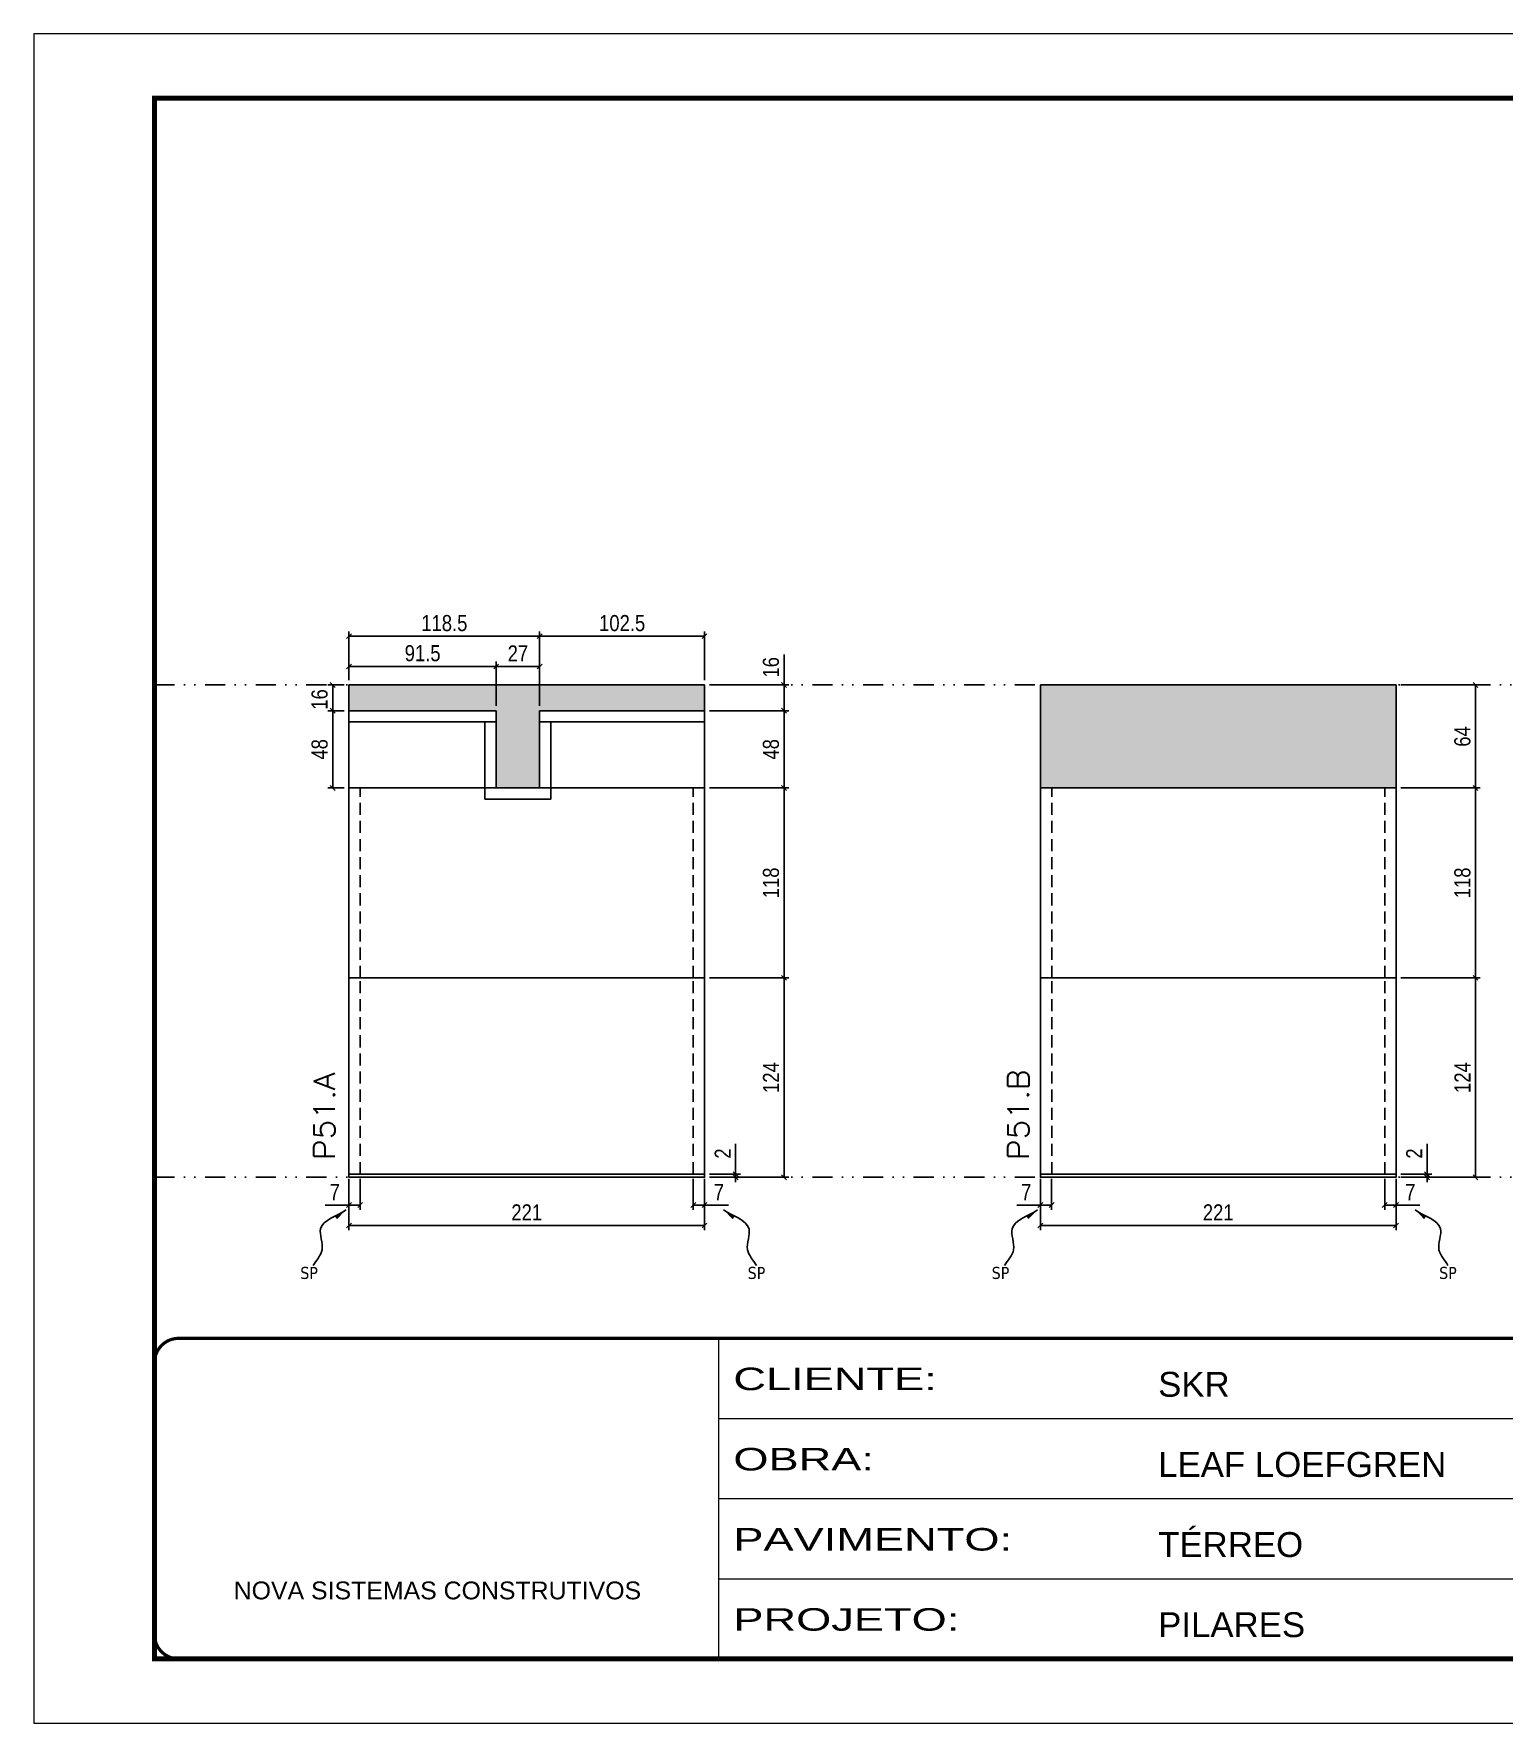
# Model space of a CAD drawing. Extents: x 14400 to 27878, y -21631 to 6985.
# Drawn here: x 17570 to 18484, y -12442 to -11392 of the extents above; entities that cross this region are included whole.
import ezdxf

# ---------------------------------------------------------------- set-up
doc = ezdxf.new("R2010")
doc.units = 0
for name, pattern in [('CONTINUO', [0]), ('DASHED', [0.75, 0.5, -0.25]), ('DIVIDE2', [0.625, 0.25, -0.125, 0, -0.125, 0, -0.125]), ('HIDDEN', [0.375, 0.25, -0.125])]:
    doc.linetypes.add(name, pattern=pattern)
for name, color, linetype in [('COTA', 241, 'Continuous'), ('Nível', 160, 'Continuous'), ('Painéis', 200, 'Continuous'), ('SARR_2.2x7', 40, 'Continuous'), ('Sarrafo de Pressão', 42, 'HIDDEN'), ('texto', 7, 'Continuous')]:
    doc.layers.add(name, color=color, linetype=linetype)
for name, color, linetype, lineweight in [('Folhas', 255, 'Continuous', 9), ('SARRAFO DE PRESSAO', 251, 'DASHED', 9), ('Texto Seção', 7, 'Continuous', 15)]:
    doc.layers.add(name, color=color, linetype=linetype, lineweight=lineweight)
doc.styles.add('ARIAL', font='arial.ttf')
doc.styles.add('COTA TECNICA', font='techl___.ttf', dxfattribs={"height": 10})
doc.styles.add('COTA TECNICA-50', font='techl___.ttf', dxfattribs={"height": 10})
doc.styles.add('REGUA-120', font='ROMANS.shx', dxfattribs={"height": 15})
doc.styles.get("Standard").update_dxf_attribs({"font": 'arial.ttf'})
doc.styles.add('Tecnologia', font='')
doc.styles.get('Tecnologia').set_extended_font_data('Forgotten Futurist')
doc.dimstyles.new('COTA PAINEL-50', dxfattribs={"dimtxt": 10, "dimasz": 3, "dimexe": 3, "dimexo": 3, "dimgap": 3, "dimtad": 1, "dimdec": 1, "dimzin": 12, "dimdsep": 46, "dimtxsty": 'COTA TECNICA-50', "dimblk1": 'OBLIQUE', "dimblk2": 'OBLIQUE', "dimsah": 1, "dimcen": 0.9, "dimclrd": 4, "dimclre": 4, "dimclrt": 240, "dimadec": 1, "dimazin": 3, "dimtfac": 1, "dimtdec": 1, "dimtmove": 0, "dimatfit": 3, "dimfxl": 1, "dimtolj": 1, "dimtzin": 12, "dimarcsym": 0})
doc.dimstyles.new('PAINEL', dxfattribs={"dimtxt": 10, "dimasz": 3, "dimexe": 3, "dimexo": 3, "dimgap": 3, "dimtad": 1, "dimdec": 1, "dimzin": 12, "dimdsep": 46, "dimtxsty": 'COTA TECNICA', "dimblk1": 'OBLIQUE', "dimblk2": 'OBLIQUE', "dimsah": 1, "dimcen": 0.9, "dimclrd": 4, "dimclre": 4, "dimclrt": 240, "dimadec": 1, "dimazin": 3, "dimtfac": 1, "dimtdec": 1, "dimtmove": 0, "dimatfit": 3, "dimfxl": 1, "dimtolj": 1, "dimtzin": 12, "dimarcsym": 0})
doc.dimstyles.get("Standard").update_dxf_attribs({"dimtxt": 0.18, "dimasz": 0.18, "dimexe": 0.18, "dimexo": 0.0625, "dimgap": 0.09, "dimtad": 0, "dimtih": 1, "dimtoh": 1, "dimdec": 4, "dimzin": 0, "dimdsep": 46, "dimtxsty": 'Standard', "dimcen": 0.09, "dimadec": 0, "dimazin": 0, "dimtfac": 1, "dimtdec": 4, "dimtofl": 0, "dimtmove": 0, "dimatfit": 3, "dimfxl": 1, "dimtolj": 1, "dimtzin": 0, "dimarcsym": 0})

# ---------------------------------------------------------------- blocks, each defined once
blk = doc.blocks.new('9999999999')
at = {"color": 30, "linetype": 'CONTINUO'}
for p, q in [((98564.6, 34230.2), (98564.6, 34429.4)), ((98564.6, 34379.6), (99584, 34379.6)), ((98564.6, 34329.8), (99488, 34329.8)), ((98564.6, 34280), (99488, 34280))]:
    blk.add_line(p, q, dxfattribs=at)
at = {"color": 30, "linetype": 'CONTINUO', "const_width": 2}
blk.add_lwpolyline([(99584, 34230.2), (99584, 34414.4, 0.414214), (99569, 34429.4), (98229, 34429.4, 0.414214), (98214, 34414.4), (98214, 34245.2, 0.414214), (98229, 34230.2), (99584, 34230.2)], format="xyb", dxfattribs=at)
at = {"layer": 'Folhas'}
blk.add_lwpolyline([(98139, 34190.2), (99624, 34190.2), (99624, 35240.2), (98139, 35240.2)], close=True, dxfattribs=at)
at = {"layer": 'Folhas', "color": 30, "const_width": 3}
blk.add_lwpolyline([(98214, 34230.2), (99584, 34230.2), (99584, 35200.2), (98214, 35200.2)], close=True, dxfattribs=at)
at = {"color": 7, "linetype": 'Continuous', "ltscale": 5, "style": 'ARIAL'}
for s, height, p in [('SKR', 15.48, (98837.7, 34393.1)), ('LEAF LOEFGREN', 15.483, (98837.7, 34343.3)), ('TÉRREO', 15.48, (98837.7, 34293.5)), ('NOVA SISTEMAS CONSTRUTIVOS', 11.059, (98263.2, 34267.2)), ('PILARES', 15.48, (98837.7, 34243.7))]:
    blk.add_text(s, height=height, dxfattribs=at).set_placement(p)
at = {"layer": 'Folhas', "color": 7, "style": 'Tecnologia', "width": 1.5}
for s, p in [('CLIENTE:', (98573.7, 34397.2)), ('OBRA:', (98573.7, 34347.3)), ('PAVIMENTO:', (98573.7, 34297.5)), ('PROJETO:', (98573.7, 34247.7))]:
    blk.add_text(s, height=14, dxfattribs=at).set_placement(p)
blk = doc.blocks.new('_Oblique')
at = {"color": 0, "linetype": 'ByBlock', "lineweight": -2}
blk.add_line((-0.5, -0.5), (0.5, 0.5), dxfattribs=at)
blk = doc.blocks.new('*D2549')
at = {"layer": 'COTA', "color": 4, "lineweight": -2, "transparency": 16777216}
for p, q in [((17765.8, -12104.2), (17765.8, -12136.1)), ((17986.8, -12104.2), (17986.8, -12136.1)), ((17986.8, -12133.1), (17765.8, -12133.1))]:
    blk.add_line(p, q, dxfattribs=at)
at = {"layer": 'Defpoints', "color": 0, "transparency": 16777216}
for p in [(17765.8, -12101.2), (17986.8, -12101.2), (17765.8, -12133.1)]:
    blk.add_point(p, dxfattribs=at)
at = {"layer": 'COTA', "color": 4, "lineweight": -2, "transparency": 16777216, "xscale": 3, "yscale": 3, "zscale": 3, "rotation": 180}
blk.add_blockref('_Oblique', (17765.8, -12133.1), dxfattribs=at)
at = {"layer": 'COTA', "color": 4, "lineweight": -2, "transparency": 16777216, "xscale": 3, "yscale": 3, "zscale": 3}
blk.add_blockref('_Oblique', (17986.8, -12133.1), dxfattribs=at)
at = {"layer": 'COTA', "color": 240, "transparency": 16777216, "insert": (17876.3, -12125), "char_height": 10, "attachment_point": 5, "style": 'COTA TECNICA'}
blk.add_mtext('\\A1;221', dxfattribs=at)
blk = doc.blocks.new('*D2550')
at = {"layer": 'COTA', "color": 4, "lineweight": -2, "transparency": 16777216}
for p, q in [((17979.8, -12104.2), (17979.8, -12123.4)), ((17986.8, -12106.2), (17986.8, -12123.4)), ((17979.8, -12120.4), (17986.8, -12120.4)), ((17986.8, -12120.4), (18001.6, -12120.4))]:
    blk.add_line(p, q, dxfattribs=at)
at = {"layer": 'Defpoints', "color": 0, "transparency": 16777216}
for p in [(17979.8, -12101.2), (17986.8, -12103.2), (17986.8, -12120.4)]:
    blk.add_point(p, dxfattribs=at)
at = {"layer": 'COTA', "color": 4, "lineweight": -2, "transparency": 16777216, "xscale": 3, "yscale": 3, "zscale": 3, "rotation": 180}
blk.add_blockref('_Oblique', (17979.8, -12120.4), dxfattribs=at)
at = {"layer": 'COTA', "color": 4, "lineweight": -2, "transparency": 16777216, "xscale": 3, "yscale": 3, "zscale": 3}
blk.add_blockref('_Oblique', (17986.8, -12120.4), dxfattribs=at)
at = {"layer": 'COTA', "color": 240, "transparency": 16777216, "insert": (17995.7, -12112.4), "char_height": 10, "attachment_point": 5, "style": 'COTA TECNICA-50'}
blk.add_mtext('\\A1;7', dxfattribs=at)
blk = doc.blocks.new('*D2551')
at = {"layer": 'COTA', "color": 4, "lineweight": -2, "transparency": 16777216}
for p, q in [((17765.8, -12106.2), (17765.8, -12123.4)), ((17772.8, -12104.2), (17772.8, -12123.4)), ((17765.8, -12120.4), (17751.1, -12120.4)), ((17772.8, -12120.4), (17765.8, -12120.4))]:
    blk.add_line(p, q, dxfattribs=at)
at = {"layer": 'Defpoints', "color": 0, "transparency": 16777216}
for p in [(17765.8, -12103.2), (17772.8, -12101.2), (17765.8, -12120.4)]:
    blk.add_point(p, dxfattribs=at)
at = {"layer": 'COTA', "color": 4, "lineweight": -2, "transparency": 16777216, "xscale": 3, "yscale": 3, "zscale": 3, "rotation": 180}
blk.add_blockref('_Oblique', (17765.8, -12120.4), dxfattribs=at)
at = {"layer": 'COTA', "color": 4, "lineweight": -2, "transparency": 16777216, "xscale": 3, "yscale": 3, "zscale": 3}
blk.add_blockref('_Oblique', (17772.8, -12120.4), dxfattribs=at)
at = {"layer": 'COTA', "color": 240, "transparency": 16777216, "insert": (17757, -12112.4), "char_height": 10, "attachment_point": 5, "style": 'COTA TECNICA-50'}
blk.add_mtext('\\A1;7', dxfattribs=at)
blk = doc.blocks.new('*D2552')
at = {"layer": 'COTA', "color": 4, "lineweight": -2, "transparency": 16777216}
for p, q in [((18006.1, -12101.2), (18006.1, -12082.4)), ((17989.8, -12101.2), (18009.1, -12101.2)), ((17989.8, -12103.2), (18009.1, -12103.2)), ((18006.1, -12103.2), (18006.1, -12101.2)), ((18006.1, -12103.2), (18006.1, -12106.2))]:
    blk.add_line(p, q, dxfattribs=at)
at = {"layer": 'Defpoints', "color": 0, "transparency": 16777216}
for p in [(17986.8, -12101.2), (17986.8, -12103.2), (18006.1, -12103.2)]:
    blk.add_point(p, dxfattribs=at)
at = {"layer": 'COTA', "color": 4, "lineweight": -2, "transparency": 16777216, "xscale": 3, "yscale": 3, "zscale": 3}
for p, rotation in [((18006.1, -12101.2), 270), ((18006.1, -12103.2), 90)]:
    blk.add_blockref('_Oblique', p, dxfattribs=dict(at, rotation=rotation))
at = {"layer": 'COTA', "color": 240, "transparency": 16777216, "insert": (17998.1, -12088.4), "char_height": 10, "attachment_point": 5, "rotation": 90, "style": 'COTA TECNICA-50'}
blk.add_mtext('\\A1;2', dxfattribs=at)
blk = doc.blocks.new('*D2553')
at = {"layer": 'COTA', "color": 4, "linetype": 'ByBlock', "lineweight": -2, "transparency": 16777216}
for p, q in [((17989.8, -11979.2), (18039.2, -11979.2)), ((18036.2, -12103.2), (18036.2, -11979.2)), ((17989.8, -12103.2), (18039.2, -12103.2))]:
    blk.add_line(p, q, dxfattribs=at)
at = {"layer": 'Defpoints', "color": 0, "linetype": 'ByBlock', "transparency": 16777216}
for p in [(17986.8, -11979.2), (18036.2, -11979.2), (17986.8, -12103.2)]:
    blk.add_point(p, dxfattribs=at)
at = {"layer": 'COTA', "color": 4, "linetype": 'ByBlock', "lineweight": -2, "transparency": 16777216, "xscale": 3, "yscale": 3, "zscale": 3}
for p, rotation in [((18036.2, -11979.2), 90), ((18036.2, -12103.2), 270)]:
    blk.add_blockref('_Oblique', p, dxfattribs=dict(at, rotation=rotation))
at = {"layer": 'COTA', "color": 240, "linetype": 'ByBlock', "transparency": 16777216, "insert": (18028.1, -12041.2), "char_height": 10, "attachment_point": 5, "rotation": 90, "style": 'COTA TECNICA'}
blk.add_mtext('\\A1;124', dxfattribs=at)
blk = doc.blocks.new('*D2554')
at = {"layer": 'COTA', "color": 4, "linetype": 'ByBlock', "lineweight": -2, "transparency": 16777216}
for p, q in [((17989.8, -11979.2), (18039.2, -11979.2)), ((18036.2, -12103.2), (18036.2, -11979.2)), ((17989.8, -12103.2), (18039.2, -12103.2))]:
    blk.add_line(p, q, dxfattribs=at)
at = {"layer": 'Defpoints', "color": 0, "linetype": 'ByBlock', "transparency": 16777216}
for p in [(17986.8, -11979.2), (18036.2, -11979.2), (17986.8, -12103.2)]:
    blk.add_point(p, dxfattribs=at)
at = {"layer": 'COTA', "color": 4, "linetype": 'ByBlock', "lineweight": -2, "transparency": 16777216, "xscale": 3, "yscale": 3, "zscale": 3}
for p, rotation in [((18036.2, -11979.2), 90), ((18036.2, -12103.2), 270)]:
    blk.add_blockref('_Oblique', p, dxfattribs=dict(at, rotation=rotation))
at = {"layer": 'COTA', "color": 240, "linetype": 'ByBlock', "transparency": 16777216, "insert": (18028.1, -12041.2), "char_height": 10, "attachment_point": 5, "rotation": 90, "style": 'COTA TECNICA'}
blk.add_mtext('\\A1;124', dxfattribs=at)
blk = doc.blocks.new('*D2555')
at = {"layer": 'COTA', "color": 4, "lineweight": -2, "transparency": 16777216}
for p, q in [((17762.8, -11813.2), (17752.7, -11813.2)), ((17755.7, -11861.2), (17755.7, -11813.2)), ((17762.8, -11861.2), (17752.7, -11861.2))]:
    blk.add_line(p, q, dxfattribs=at)
at = {"layer": 'Defpoints', "color": 0, "transparency": 16777216}
for p in [(17755.7, -11813.2), (17765.8, -11813.2), (17765.8, -11861.2)]:
    blk.add_point(p, dxfattribs=at)
at = {"layer": 'COTA', "color": 4, "lineweight": -2, "transparency": 16777216, "xscale": 3, "yscale": 3, "zscale": 3}
for p, rotation in [((17755.7, -11813.2), 90), ((17755.7, -11861.2), 270)]:
    blk.add_blockref('_Oblique', p, dxfattribs=dict(at, rotation=rotation))
at = {"layer": 'COTA', "color": 240, "transparency": 16777216, "insert": (17747.6, -11837.2), "char_height": 10, "attachment_point": 5, "rotation": 90, "style": 'COTA TECNICA'}
blk.add_mtext('\\A1;48', dxfattribs=at)
blk = doc.blocks.new('*D2565')
at = {"layer": 'COTA', "color": 4, "lineweight": -2, "transparency": 16777216}
for p, q in [((17762.8, -11797.2), (17752.7, -11797.2)), ((17755.7, -11813.2), (17755.7, -11797.2)), ((17762.8, -11813.2), (17752.7, -11813.2))]:
    blk.add_line(p, q, dxfattribs=at)
at = {"layer": 'Defpoints', "color": 0, "transparency": 16777216}
for p in [(17755.7, -11797.2), (17765.8, -11797.2), (17765.8, -11813.2)]:
    blk.add_point(p, dxfattribs=at)
at = {"layer": 'COTA', "color": 4, "lineweight": -2, "transparency": 16777216, "xscale": 3, "yscale": 3, "zscale": 3}
for p, rotation in [((17755.7, -11797.2), 90), ((17755.7, -11813.2), 270)]:
    blk.add_blockref('_Oblique', p, dxfattribs=dict(at, rotation=rotation))
at = {"layer": 'COTA', "color": 240, "transparency": 16777216, "insert": (17747.6, -11806.2), "char_height": 10, "attachment_point": 5, "rotation": 90, "style": 'COTA TECNICA'}
blk.add_mtext('\\A1;16', dxfattribs=at)
blk = doc.blocks.new('*D2566')
at = {"layer": 'COTA', "color": 4, "lineweight": -2, "transparency": 16777216}
for p, q in [((17989.8, -11813.2), (18039.2, -11813.2)), ((18036.2, -11861.2), (18036.2, -11813.2)), ((17989.8, -11861.2), (18039.2, -11861.2))]:
    blk.add_line(p, q, dxfattribs=at)
at = {"layer": 'Defpoints', "color": 0, "transparency": 16777216}
for p in [(17986.8, -11813.2), (18036.2, -11813.2), (17986.8, -11861.2)]:
    blk.add_point(p, dxfattribs=at)
at = {"layer": 'COTA', "color": 4, "lineweight": -2, "transparency": 16777216, "xscale": 3, "yscale": 3, "zscale": 3}
for p, rotation in [((18036.2, -11813.2), 90), ((18036.2, -11861.2), 270)]:
    blk.add_blockref('_Oblique', p, dxfattribs=dict(at, rotation=rotation))
at = {"layer": 'COTA', "color": 240, "transparency": 16777216, "insert": (18028.1, -11837.2), "char_height": 10, "attachment_point": 5, "rotation": 90, "style": 'COTA TECNICA'}
blk.add_mtext('\\A1;48', dxfattribs=at)
blk = doc.blocks.new('*D2567')
at = {"layer": 'COTA', "color": 4, "lineweight": -2, "transparency": 16777216}
for p, q in [((17884.3, -11810.2), (17884.3, -11763.9)), ((17986.8, -11766.9), (17884.3, -11766.9)), ((17986.8, -11794.2), (17986.8, -11763.9))]:
    blk.add_line(p, q, dxfattribs=at)
at = {"layer": 'Defpoints', "color": 0, "transparency": 16777216}
for p in [(17884.3, -11766.9), (17986.8, -11797.2), (17884.3, -11813.2)]:
    blk.add_point(p, dxfattribs=at)
at = {"layer": 'COTA', "color": 4, "lineweight": -2, "transparency": 16777216, "xscale": 3, "yscale": 3, "zscale": 3, "rotation": 180}
blk.add_blockref('_Oblique', (17884.3, -11766.9), dxfattribs=at)
at = {"layer": 'COTA', "color": 4, "lineweight": -2, "transparency": 16777216, "xscale": 3, "yscale": 3, "zscale": 3}
blk.add_blockref('_Oblique', (17986.8, -11766.9), dxfattribs=at)
at = {"layer": 'COTA', "color": 240, "transparency": 16777216, "insert": (17935.6, -11758.8), "char_height": 10, "attachment_point": 5, "style": 'COTA TECNICA'}
blk.add_mtext('\\A1;102.5', dxfattribs=at)
blk = doc.blocks.new('*D2568')
at = {"layer": 'COTA', "color": 4, "lineweight": -2, "transparency": 16777216}
for p, q in [((17857.3, -11810.2), (17857.3, -11782.7)), ((17884.3, -11785.7), (17857.3, -11785.7)), ((17884.3, -11810.2), (17884.3, -11782.7))]:
    blk.add_line(p, q, dxfattribs=at)
at = {"layer": 'Defpoints', "color": 0, "transparency": 16777216}
for p in [(17857.3, -11785.7), (17857.3, -11813.2), (17884.3, -11813.2)]:
    blk.add_point(p, dxfattribs=at)
at = {"layer": 'COTA', "color": 4, "lineweight": -2, "transparency": 16777216, "xscale": 3, "yscale": 3, "zscale": 3, "rotation": 180}
blk.add_blockref('_Oblique', (17857.3, -11785.7), dxfattribs=at)
at = {"layer": 'COTA', "color": 4, "lineweight": -2, "transparency": 16777216, "xscale": 3, "yscale": 3, "zscale": 3}
blk.add_blockref('_Oblique', (17884.3, -11785.7), dxfattribs=at)
at = {"layer": 'COTA', "color": 240, "transparency": 16777216, "insert": (17870.8, -11777.6), "char_height": 10, "attachment_point": 5, "style": 'COTA TECNICA'}
blk.add_mtext('\\A1;27', dxfattribs=at)
blk = doc.blocks.new('*D2545')
at = {"layer": 'COTA', "color": 4, "lineweight": -2, "transparency": 16777216}
for p, q in [((18195.5, -12104.2), (18195.5, -12136.1)), ((18416.5, -12104.2), (18416.5, -12136.1)), ((18416.5, -12133.1), (18195.5, -12133.1))]:
    blk.add_line(p, q, dxfattribs=at)
at = {"layer": 'Defpoints', "color": 0, "transparency": 16777216}
for p in [(18195.5, -12101.2), (18416.5, -12101.2), (18195.5, -12133.1)]:
    blk.add_point(p, dxfattribs=at)
at = {"layer": 'COTA', "color": 4, "lineweight": -2, "transparency": 16777216, "xscale": 3, "yscale": 3, "zscale": 3, "rotation": 180}
blk.add_blockref('_Oblique', (18195.5, -12133.1), dxfattribs=at)
at = {"layer": 'COTA', "color": 4, "lineweight": -2, "transparency": 16777216, "xscale": 3, "yscale": 3, "zscale": 3}
blk.add_blockref('_Oblique', (18416.5, -12133.1), dxfattribs=at)
at = {"layer": 'COTA', "color": 240, "transparency": 16777216, "insert": (18306, -12125), "char_height": 10, "attachment_point": 5, "style": 'COTA TECNICA'}
blk.add_mtext('\\A1;221', dxfattribs=at)
blk = doc.blocks.new('*D2546')
at = {"layer": 'COTA', "color": 4, "lineweight": -2, "transparency": 16777216}
for p, q in [((18409.5, -12104.2), (18409.5, -12123.4)), ((18416.5, -12106.2), (18416.5, -12123.4)), ((18409.5, -12120.4), (18416.5, -12120.4)), ((18416.5, -12120.4), (18431.3, -12120.4))]:
    blk.add_line(p, q, dxfattribs=at)
at = {"layer": 'Defpoints', "color": 0, "transparency": 16777216}
for p in [(18409.5, -12101.2), (18416.5, -12103.2), (18416.5, -12120.4)]:
    blk.add_point(p, dxfattribs=at)
at = {"layer": 'COTA', "color": 4, "lineweight": -2, "transparency": 16777216, "xscale": 3, "yscale": 3, "zscale": 3, "rotation": 180}
blk.add_blockref('_Oblique', (18409.5, -12120.4), dxfattribs=at)
at = {"layer": 'COTA', "color": 4, "lineweight": -2, "transparency": 16777216, "xscale": 3, "yscale": 3, "zscale": 3}
blk.add_blockref('_Oblique', (18416.5, -12120.4), dxfattribs=at)
at = {"layer": 'COTA', "color": 240, "transparency": 16777216, "insert": (18425.4, -12112.4), "char_height": 10, "attachment_point": 5, "style": 'COTA TECNICA-50'}
blk.add_mtext('\\A1;7', dxfattribs=at)
blk = doc.blocks.new('*D2547')
at = {"layer": 'COTA', "color": 4, "lineweight": -2, "transparency": 16777216}
for p, q in [((18195.5, -12106.2), (18195.5, -12123.4)), ((18202.5, -12104.2), (18202.5, -12123.4)), ((18195.5, -12120.4), (18180.8, -12120.4)), ((18202.5, -12120.4), (18195.5, -12120.4))]:
    blk.add_line(p, q, dxfattribs=at)
at = {"layer": 'Defpoints', "color": 0, "transparency": 16777216}
for p in [(18195.5, -12103.2), (18202.5, -12101.2), (18195.5, -12120.4)]:
    blk.add_point(p, dxfattribs=at)
at = {"layer": 'COTA', "color": 4, "lineweight": -2, "transparency": 16777216, "xscale": 3, "yscale": 3, "zscale": 3, "rotation": 180}
blk.add_blockref('_Oblique', (18195.5, -12120.4), dxfattribs=at)
at = {"layer": 'COTA', "color": 4, "lineweight": -2, "transparency": 16777216, "xscale": 3, "yscale": 3, "zscale": 3}
blk.add_blockref('_Oblique', (18202.5, -12120.4), dxfattribs=at)
at = {"layer": 'COTA', "color": 240, "transparency": 16777216, "insert": (18186.7, -12112.4), "char_height": 10, "attachment_point": 5, "style": 'COTA TECNICA-50'}
blk.add_mtext('\\A1;7', dxfattribs=at)
blk = doc.blocks.new('*D2548')
at = {"layer": 'COTA', "color": 4, "lineweight": -2, "transparency": 16777216}
for p, q in [((18435.8, -12101.2), (18435.8, -12082.4)), ((18419.5, -12101.2), (18438.8, -12101.2)), ((18419.5, -12103.2), (18438.8, -12103.2)), ((18435.8, -12103.2), (18435.8, -12101.2)), ((18435.8, -12103.2), (18435.8, -12106.2))]:
    blk.add_line(p, q, dxfattribs=at)
at = {"layer": 'Defpoints', "color": 0, "transparency": 16777216}
for p in [(18416.5, -12101.2), (18416.5, -12103.2), (18435.8, -12103.2)]:
    blk.add_point(p, dxfattribs=at)
at = {"layer": 'COTA', "color": 4, "lineweight": -2, "transparency": 16777216, "xscale": 3, "yscale": 3, "zscale": 3}
for p, rotation in [((18435.8, -12101.2), 270), ((18435.8, -12103.2), 90)]:
    blk.add_blockref('_Oblique', p, dxfattribs=dict(at, rotation=rotation))
at = {"layer": 'COTA', "color": 240, "transparency": 16777216, "insert": (18427.8, -12088.4), "char_height": 10, "attachment_point": 5, "rotation": 90, "style": 'COTA TECNICA-50'}
blk.add_mtext('\\A1;2', dxfattribs=at)
blk = doc.blocks.new('*D2561')
at = {"layer": 'COTA', "color": 4, "linetype": 'ByBlock', "lineweight": -2, "transparency": 16777216}
for p, q in [((18419.5, -11979.2), (18468.9, -11979.2)), ((18465.9, -12103.2), (18465.9, -11979.2)), ((18419.5, -12103.2), (18468.9, -12103.2))]:
    blk.add_line(p, q, dxfattribs=at)
at = {"layer": 'Defpoints', "color": 0, "linetype": 'ByBlock', "transparency": 16777216}
for p in [(18416.5, -11979.2), (18465.9, -11979.2), (18416.5, -12103.2)]:
    blk.add_point(p, dxfattribs=at)
at = {"layer": 'COTA', "color": 4, "linetype": 'ByBlock', "lineweight": -2, "transparency": 16777216, "xscale": 3, "yscale": 3, "zscale": 3}
for p, rotation in [((18465.9, -11979.2), 90), ((18465.9, -12103.2), 270)]:
    blk.add_blockref('_Oblique', p, dxfattribs=dict(at, rotation=rotation))
at = {"layer": 'COTA', "color": 240, "linetype": 'ByBlock', "transparency": 16777216, "insert": (18457.8, -12041.2), "char_height": 10, "attachment_point": 5, "rotation": 90, "style": 'COTA TECNICA'}
blk.add_mtext('\\A1;124', dxfattribs=at)
blk = doc.blocks.new('*D2562')
at = {"layer": 'COTA', "color": 4, "linetype": 'ByBlock', "lineweight": -2, "transparency": 16777216}
for p, q in [((18419.5, -11979.2), (18468.9, -11979.2)), ((18465.9, -12103.2), (18465.9, -11979.2)), ((18419.5, -12103.2), (18468.9, -12103.2))]:
    blk.add_line(p, q, dxfattribs=at)
at = {"layer": 'Defpoints', "color": 0, "linetype": 'ByBlock', "transparency": 16777216}
for p in [(18416.5, -11979.2), (18465.9, -11979.2), (18416.5, -12103.2)]:
    blk.add_point(p, dxfattribs=at)
at = {"layer": 'COTA', "color": 4, "linetype": 'ByBlock', "lineweight": -2, "transparency": 16777216, "xscale": 3, "yscale": 3, "zscale": 3}
for p, rotation in [((18465.9, -11979.2), 90), ((18465.9, -12103.2), 270)]:
    blk.add_blockref('_Oblique', p, dxfattribs=dict(at, rotation=rotation))
at = {"layer": 'COTA', "color": 240, "linetype": 'ByBlock', "transparency": 16777216, "insert": (18457.8, -12041.2), "char_height": 10, "attachment_point": 5, "rotation": 90, "style": 'COTA TECNICA'}
blk.add_mtext('\\A1;124', dxfattribs=at)
blk = doc.blocks.new('*D2563')
at = {"layer": 'COTA', "color": 4, "lineweight": -2, "transparency": 16777216}
for p, q in [((18419.5, -11861.2), (18468.9, -11861.2)), ((18465.9, -11979.2), (18465.9, -11861.2)), ((18419.5, -11979.2), (18468.9, -11979.2))]:
    blk.add_line(p, q, dxfattribs=at)
at = {"layer": 'Defpoints', "color": 0, "transparency": 16777216}
for p in [(18416.5, -11861.2), (18465.9, -11861.2), (18416.5, -11979.2)]:
    blk.add_point(p, dxfattribs=at)
at = {"layer": 'COTA', "color": 4, "lineweight": -2, "transparency": 16777216, "xscale": 3, "yscale": 3, "zscale": 3}
for p, rotation in [((18465.9, -11861.2), 90), ((18465.9, -11979.2), 270)]:
    blk.add_blockref('_Oblique', p, dxfattribs=dict(at, rotation=rotation))
at = {"layer": 'COTA', "color": 240, "transparency": 16777216, "insert": (18457.8, -11920.2), "char_height": 10, "attachment_point": 5, "rotation": 90, "style": 'COTA TECNICA'}
blk.add_mtext('\\A1;118', dxfattribs=at)
blk = doc.blocks.new('*D2564')
at = {"layer": 'COTA', "color": 4, "lineweight": -2, "transparency": 16777216}
for p, q in [((18419.5, -11797.2), (18468.9, -11797.2)), ((18465.9, -11797.2), (18465.9, -11861.2)), ((18419.5, -11861.2), (18468.9, -11861.2))]:
    blk.add_line(p, q, dxfattribs=at)
at = {"layer": 'Defpoints', "color": 0, "transparency": 16777216}
for p in [(18416.5, -11797.2), (18416.5, -11861.2), (18465.9, -11861.2)]:
    blk.add_point(p, dxfattribs=at)
at = {"layer": 'COTA', "color": 4, "lineweight": -2, "transparency": 16777216, "xscale": 3, "yscale": 3, "zscale": 3}
for p, rotation in [((18465.9, -11797.2), 90), ((18465.9, -11861.2), 270)]:
    blk.add_blockref('_Oblique', p, dxfattribs=dict(at, rotation=rotation))
at = {"layer": 'COTA', "color": 240, "transparency": 16777216, "insert": (18457.8, -11829.2), "char_height": 10, "attachment_point": 5, "rotation": 90, "style": 'COTA TECNICA'}
blk.add_mtext('\\A1;64', dxfattribs=at)
blk = doc.blocks.new('*D2559')
at = {"layer": 'COTA', "color": 4, "lineweight": -2, "transparency": 16777216}
for p, q in [((18036.2, -11797.2), (18036.2, -11778.2)), ((17989.8, -11797.2), (18039.2, -11797.2)), ((18036.2, -11813.2), (18036.2, -11797.2)), ((17989.8, -11813.2), (18039.2, -11813.2))]:
    blk.add_line(p, q, dxfattribs=at)
at = {"layer": 'Defpoints', "color": 0, "transparency": 16777216}
for p in [(17986.8, -11797.2), (18036.2, -11797.2), (17986.8, -11813.2)]:
    blk.add_point(p, dxfattribs=at)
at = {"layer": 'COTA', "color": 4, "lineweight": -2, "transparency": 16777216, "xscale": 3, "yscale": 3, "zscale": 3}
for p, rotation in [((18036.2, -11797.2), 90), ((18036.2, -11813.2), 270)]:
    blk.add_blockref('_Oblique', p, dxfattribs=dict(at, rotation=rotation))
at = {"layer": 'COTA', "color": 240, "transparency": 16777216, "insert": (18028.1, -11786.2), "char_height": 10, "attachment_point": 5, "rotation": 90, "style": 'COTA TECNICA'}
blk.add_mtext('\\A1;16', dxfattribs=at)
blk = doc.blocks.new('*D2560')
at = {"layer": 'COTA', "color": 4, "lineweight": -2, "transparency": 16777216}
for p, q in [((17989.8, -11861.2), (18039.2, -11861.2)), ((18036.2, -11979.2), (18036.2, -11861.2)), ((17989.8, -11979.2), (18039.2, -11979.2))]:
    blk.add_line(p, q, dxfattribs=at)
at = {"layer": 'Defpoints', "color": 0, "transparency": 16777216}
for p in [(17986.8, -11861.2), (18036.2, -11861.2), (17986.8, -11979.2)]:
    blk.add_point(p, dxfattribs=at)
at = {"layer": 'COTA', "color": 4, "lineweight": -2, "transparency": 16777216, "xscale": 3, "yscale": 3, "zscale": 3}
for p, rotation in [((18036.2, -11861.2), 90), ((18036.2, -11979.2), 270)]:
    blk.add_blockref('_Oblique', p, dxfattribs=dict(at, rotation=rotation))
at = {"layer": 'COTA', "color": 240, "transparency": 16777216, "insert": (18028.1, -11920.2), "char_height": 10, "attachment_point": 5, "rotation": 90, "style": 'COTA TECNICA'}
blk.add_mtext('\\A1;118', dxfattribs=at)
blk = doc.blocks.new('*D2569')
at = {"layer": 'COTA', "color": 4, "lineweight": -2, "transparency": 16777216}
for p, q in [((17765.8, -11794.2), (17765.8, -11782.7)), ((17765.8, -11785.7), (17857.3, -11785.7)), ((17857.3, -11810.2), (17857.3, -11782.7))]:
    blk.add_line(p, q, dxfattribs=at)
at = {"layer": 'Defpoints', "color": 0, "transparency": 16777216}
for p in [(17857.3, -11785.7), (17765.8, -11797.2), (17857.3, -11813.2)]:
    blk.add_point(p, dxfattribs=at)
at = {"layer": 'COTA', "color": 4, "lineweight": -2, "transparency": 16777216, "xscale": 3, "yscale": 3, "zscale": 3, "rotation": 180}
blk.add_blockref('_Oblique', (17765.8, -11785.7), dxfattribs=at)
at = {"layer": 'COTA', "color": 4, "lineweight": -2, "transparency": 16777216, "xscale": 3, "yscale": 3, "zscale": 3}
blk.add_blockref('_Oblique', (17857.3, -11785.7), dxfattribs=at)
at = {"layer": 'COTA', "color": 240, "transparency": 16777216, "insert": (17811.6, -11777.5), "char_height": 10, "attachment_point": 5, "style": 'COTA TECNICA'}
blk.add_mtext('\\A1;91.5', dxfattribs=at)
blk = doc.blocks.new('*D2570')
at = {"layer": 'COTA', "color": 4, "lineweight": -2, "transparency": 16777216}
for p, q in [((17765.8, -11794.2), (17765.8, -11763.9)), ((17884.3, -11766.9), (17765.8, -11766.9)), ((17884.3, -11810.2), (17884.3, -11763.9))]:
    blk.add_line(p, q, dxfattribs=at)
at = {"layer": 'Defpoints', "color": 0, "transparency": 16777216}
for p in [(17765.8, -11766.9), (17765.8, -11797.2), (17884.3, -11813.2)]:
    blk.add_point(p, dxfattribs=at)
at = {"layer": 'COTA', "color": 4, "lineweight": -2, "transparency": 16777216, "xscale": 3, "yscale": 3, "zscale": 3, "rotation": 180}
blk.add_blockref('_Oblique', (17765.8, -11766.9), dxfattribs=at)
at = {"layer": 'COTA', "color": 4, "lineweight": -2, "transparency": 16777216, "xscale": 3, "yscale": 3, "zscale": 3}
blk.add_blockref('_Oblique', (17884.3, -11766.9), dxfattribs=at)
at = {"layer": 'COTA', "color": 240, "transparency": 16777216, "insert": (17825.1, -11758.8), "char_height": 10, "attachment_point": 5, "style": 'COTA TECNICA'}
blk.add_mtext('\\A1;118.5', dxfattribs=at)

msp = doc.modelspace()

# ---------------------------------------------------------------- hatches: boundary and pattern name
at = {"layer": 'COTA'}
h = msp.add_hatch(dxfattribs=at)
h.set_pattern_fill('AR-CONC', color=256, scale=0.03)
h.paths.add_polyline_path([(17884.32, -11813.19), (17986.82, -11813.19), (17986.82, -11797.19), (17765.82, -11797.19), (17765.82, -11813.19), (17857.32, -11813.19), (17857.32, -11861.19), (17884.32, -11861.19)])
h = msp.add_hatch(dxfattribs=at)
h.set_pattern_fill('AR-CONC', color=256, scale=0.03)
h.set_pattern_definition([(50, (1571.5, -4594.3004), (5.4655401, -0.4781726), [0.5715, -6.2865]), (355, (1571.5, -4594.3004), (-1.0573026, 5.7317054), [0.4572, -5.0292175]), (100.451445, (1571.9555, -4594.3403), (4.4082374, 5.2535326), [0.4857003, -5.3427073]), (46.1842, (1571.5, -4592.7764), (8.1323712, -1.2612698), [0.85725, -9.42975]), (96.63556, (1572.178, -4592.8815), (7.122124, 7.4227837), [0.7285507, -8.0140682]), (351.18415, (1571.5, -4592.7764), (7.122124, 7.4227837), [0.685799, -7.543792]), (21, (1572.262, -4593.1574), (4.5484317, -3.067956), [0.5715, -6.2865]), (326, (1572.262, -4593.1574), (1.8540609, 5.525639), [0.4572, -5.0292]), (71.451445, (1572.641, -4593.413), (6.4024926, 2.457683), [0.4857003, -5.3426981]), (37.5, (1571.5, -4594.3004), (0.0926581, 2.53665117), [0, -4.96824, 0, -5.1054, 0, -5.04825]), (7.5, (1571.5, -4594.3004), (2.00458988, 3.00541724), [0, -2.91084, 0, -4.85394, 0, -1.92405]), (327.5, (1569.8007, -4594.3004), (4.06771786, -0.17186232), [0, -1.905, 0, -5.9436, 0, -7.8867]), (317.5, (1569.0387, -4594.3004), (4.44387544, 0.7627947), [0, -2.4765, 0, -3.94716, 0, -5.6007])])
h.paths.add_polyline_path([(18416.52, -11797.19), (18195.52, -11797.19), (18195.52, -11861.19), (18416.52, -11861.19)])

# ---------------------------------------------------------------- linework, layer by layer
for p, q in [((17765.82, -11797.19), (17986.82, -11797.19)), ((17765.82, -11813.19), (17765.82, -11797.19)), ((17986.82, -11797.19), (17986.82, -11813.19)), ((18195.52, -11797.19), (18195.52, -11861.19)), ((18195.52, -11797.19), (18416.52, -11797.19)), ((18416.52, -11797.19), (18416.52, -11861.19)), ((17891.32, -11868.19), (17891.32, -11861.19))]:
    msp.add_line(p, q, dxfattribs=at)
at = {"layer": 'Nível', "color": 4, "linetype": 'DIVIDE2', "ltscale": 50}
for p, q in [((17644.97, -11797.19), (19014.97, -11797.19)), ((17644.97, -12103.19), (19014.97, -12103.19))]:
    msp.add_line(p, q, dxfattribs=at)
at = {"layer": 'Painéis'}
for p, q in [((17765.82, -12103.19), (17765.82, -11813.19)), ((17857.32, -11813.19), (17765.82, -11813.19)), ((17857.32, -11813.19), (17857.32, -11861.19)), ((17986.82, -11813.19), (17884.32, -11813.19)), ((17884.32, -11813.19), (17884.32, -11861.19)), ((17986.82, -11813.19), (17986.82, -12103.19)), ((17986.82, -11861.19), (17765.82, -11861.19)), ((18195.52, -11861.19), (18416.52, -11861.19)), ((18195.52, -11861.19), (18195.52, -12101.19)), ((18416.52, -12101.19), (18416.52, -11861.19)), ((17765.82, -11979.19), (17986.82, -11979.19)), ((18195.52, -11979.19), (18416.52, -11979.19)), ((17765.82, -12103.19), (17986.82, -12103.19))]:
    msp.add_line(p, q, dxfattribs=at)
for points in [[(17986.82, -12101.19), (17765.82, -12101.19), (17765.82, -12103.19), (17986.82, -12103.19)], [(18416.52, -12101.19), (18195.52, -12101.19), (18195.52, -12103.19), (18416.52, -12103.19)]]:
    msp.add_lwpolyline(points, close=True, dxfattribs=at)
at = {"layer": 'SARR_2.2x7'}
for p, q in [((17857.32, -11820.19), (17765.82, -11820.19)), ((17850.32, -11820.19), (17850.32, -11868.19)), ((17986.82, -11820.19), (17884.32, -11820.19)), ((17891.32, -11861.19), (17891.32, -11820.19)), ((17850.32, -11868.19), (17891.32, -11868.19))]:
    msp.add_line(p, q, dxfattribs=at)
at = {"layer": 'Sarrafo de Pressão', "ltscale": 30}
for p, q in [((17772.82, -11979.19), (17772.82, -11861.19)), ((17979.82, -11979.19), (17979.82, -11861.19)), ((18202.52, -11979.19), (18202.52, -11861.19)), ((18409.52, -11979.19), (18409.52, -11861.19)), ((17772.82, -12101.19), (17772.82, -11979.19)), ((17979.82, -12101.19), (17979.82, -11979.19)), ((18202.52, -12101.19), (18202.52, -11979.19)), ((18409.52, -12101.19), (18409.52, -11979.19))]:
    msp.add_line(p, q, dxfattribs=at)

# ---------------------------------------------------------------- block references
at = {"layer": 'SARRAFO DE PRESSAO', "color": 6, "linetype": 'ByBlock'}
msp.add_blockref('9999999999', (-80569.01, -46632.68), dxfattribs=at)

# ---------------------------------------------------------------- texts
at = {"layer": 'texto', "color": 0, "char_height": 7.5, "attachment_point": 5}
for insert in [(17741.04, -12162.68), (18019.07, -12162.68), (18170.74, -12162.68), (18448.77, -12162.68)]:
    msp.add_mtext('{\\fTahoma|b0|i0|c0|p34;\\C4;SP}', dxfattribs=dict(at, insert=insert))
at = {"layer": 'Texto Seção', "style": 'REGUA-120', "width": 1.1}
for s, p in [('P51.A', (17757.08, -12092.43)), ('P51.B', (18188.27, -12092.43))]:
    msp.add_text(s, height=13, rotation=90, dxfattribs=at).set_placement(p)

# ---------------------------------------------------------------- dimensions: what is measured, and where the dimension line sits
at = {"layer": 'COTA'}
for base, p1, p2, dimstyle, picture, middle in [((17765.82, -11766.94), (17884.32, -11813.19), (17765.82, -11797.19), 'PAINEL', '*D2570', (17825.07, -11758.8)), ((17857.32, -11785.66), (17765.82, -11797.19), (17857.32, -11813.19), 'PAINEL', '*D2569', (17811.57, -11777.52)), ((17986.82, -12120.43), (17979.82, -12101.19), (17986.82, -12103.19), 'COTA PAINEL-50', '*D2550', (17995.69, -12112.36)), ((18416.52, -12120.43), (18409.52, -12101.19), (18416.52, -12103.19), 'COTA PAINEL-50', '*D2546', (18425.39, -12112.36))]:
    dim = msp.add_linear_dim(base=base, p1=p1, p2=p2, dimstyle=dimstyle, dxfattribs=at)
    dim.commit()
    dim.dimension.update_dxf_attribs({"geometry": picture, "text_midpoint": middle})
for base, p1, p2, angle, dimstyle, picture, middle in [((17884.32, -11766.94), (17986.82, -11797.19), (17884.32, -11813.19), 180, 'PAINEL', '*D2567', (17935.57, -11758.83)), ((18036.19, -11797.19), (17986.82, -11813.19), (17986.82, -11797.19), 90, 'PAINEL', '*D2559', (18028.09, -11786.18)), ((18465.89, -11861.19), (18416.52, -11797.19), (18416.52, -11861.19), 90, 'PAINEL', '*D2564', (18457.79, -11829.19)), ((17755.73, -11813.19), (17765.82, -11861.19), (17765.82, -11813.19), 90, 'PAINEL', '*D2555', (17747.63, -11837.19)), ((18036.19, -11813.19), (17986.82, -11861.19), (17986.82, -11813.19), 90, 'PAINEL', '*D2566', (18028.09, -11837.19)), ((18036.19, -11861.19), (17986.82, -11979.19), (17986.82, -11861.19), 90, 'PAINEL', '*D2560', (18028.09, -11920.19)), ((18465.89, -11861.19), (18416.52, -11979.19), (18416.52, -11861.19), 90, 'PAINEL', '*D2563', (18457.79, -11920.19)), ((17765.82, -12120.43), (17772.82, -12101.19), (17765.82, -12103.19), 180, 'COTA PAINEL-50', '*D2551', (17756.95, -12112.36)), ((18195.52, -12120.43), (18202.52, -12101.19), (18195.52, -12103.19), 180, 'COTA PAINEL-50', '*D2547', (18186.66, -12112.36))]:
    dim = msp.add_linear_dim(base=base, p1=p1, p2=p2, angle=angle, dimstyle=dimstyle, dxfattribs=at)
    dim.commit()
    dim.dimension.update_dxf_attribs({"geometry": picture, "text_midpoint": middle})
for base, p1, p2, override, picture, middle in [((17857.32, -11785.66), (17884.32, -11813.19), (17857.32, -11813.19), {"dimtmove": 1}, '*D2568', (17870.82, -11777.59)), ((17765.82, -12133.09), (17986.82, -12101.19), (17765.82, -12101.19), {"dimarcsym": 2}, '*D2549', (17876.32, -12125.03)), ((18195.52, -12133.09), (18416.52, -12101.19), (18195.52, -12101.19), {"dimarcsym": 2}, '*D2545', (18306.02, -12125.03))]:
    dim = msp.add_linear_dim(base=base, p1=p1, p2=p2, angle=180, dimstyle='PAINEL', override=override, dxfattribs=at)
    dim.commit()
    dim.dimension.update_dxf_attribs({"geometry": picture, "text_midpoint": middle})
for base, p1, p2, dimstyle, picture, middle in [((17755.73, -11797.19), (17765.82, -11813.19), (17765.82, -11797.19), 'PAINEL', '*D2565', (17755.73, -11806.19)), ((18006.08, -12103.19), (17986.82, -12101.19), (17986.82, -12103.19), 'COTA PAINEL-50', '*D2552', (18006.08, -12088.44)), ((18435.78, -12103.19), (18416.52, -12101.19), (18416.52, -12103.19), 'COTA PAINEL-50', '*D2548', (18435.78, -12088.44))]:
    dim = msp.add_linear_dim(base=base, p1=p1, p2=p2, angle=90, dimstyle=dimstyle, dxfattribs=at)
    dim.commit()
    dim.dimension.update_dxf_attribs({"geometry": picture, "text_midpoint": middle, "dimtype": 160})
at = {"layer": 'COTA', "linetype": 'ByBlock'}
for p1, p2, picture, middle in [((17986.82, -12103.19), (17986.82, -11979.19), '*D2553', (18028.11, -12041.19)), ((17986.82, -12103.19), (17986.82, -11979.19), '*D2554', (18028.11, -12041.19)), ((18416.52, -12103.19), (18416.52, -11979.19), '*D2561', (18457.82, -12041.19)), ((18416.52, -12103.19), (18416.52, -11979.19), '*D2562', (18457.82, -12041.19))]:
    dim = msp.add_aligned_dim(p1=p1, p2=p2, distance=-49.37, dimstyle='PAINEL', dxfattribs=at)
    dim.commit()
    dim.dimension.update_dxf_attribs({"geometry": picture, "text_midpoint": middle})

# ---------------------------------------------------------------- leaders
at = {"layer": 'COTA', "path_type": 1}
for points in [[(17763.99, -12123.37), (17748.21, -12135.21), (17749.13, -12148.21), (17743.58, -12158)], [(17998.65, -12123.37), (18014.43, -12135.21), (18013.51, -12148.21), (18019.06, -12158)], [(18193.69, -12123.37), (18177.91, -12135.21), (18178.83, -12148.21), (18173.28, -12158)], [(18428.35, -12123.37), (18444.13, -12135.21), (18443.21, -12148.21), (18448.76, -12158)]]:
    msp.add_leader(points, dimstyle='Standard', override={"dimasz": 8}, dxfattribs=at)

doc.saveas('drawing.dxf')
